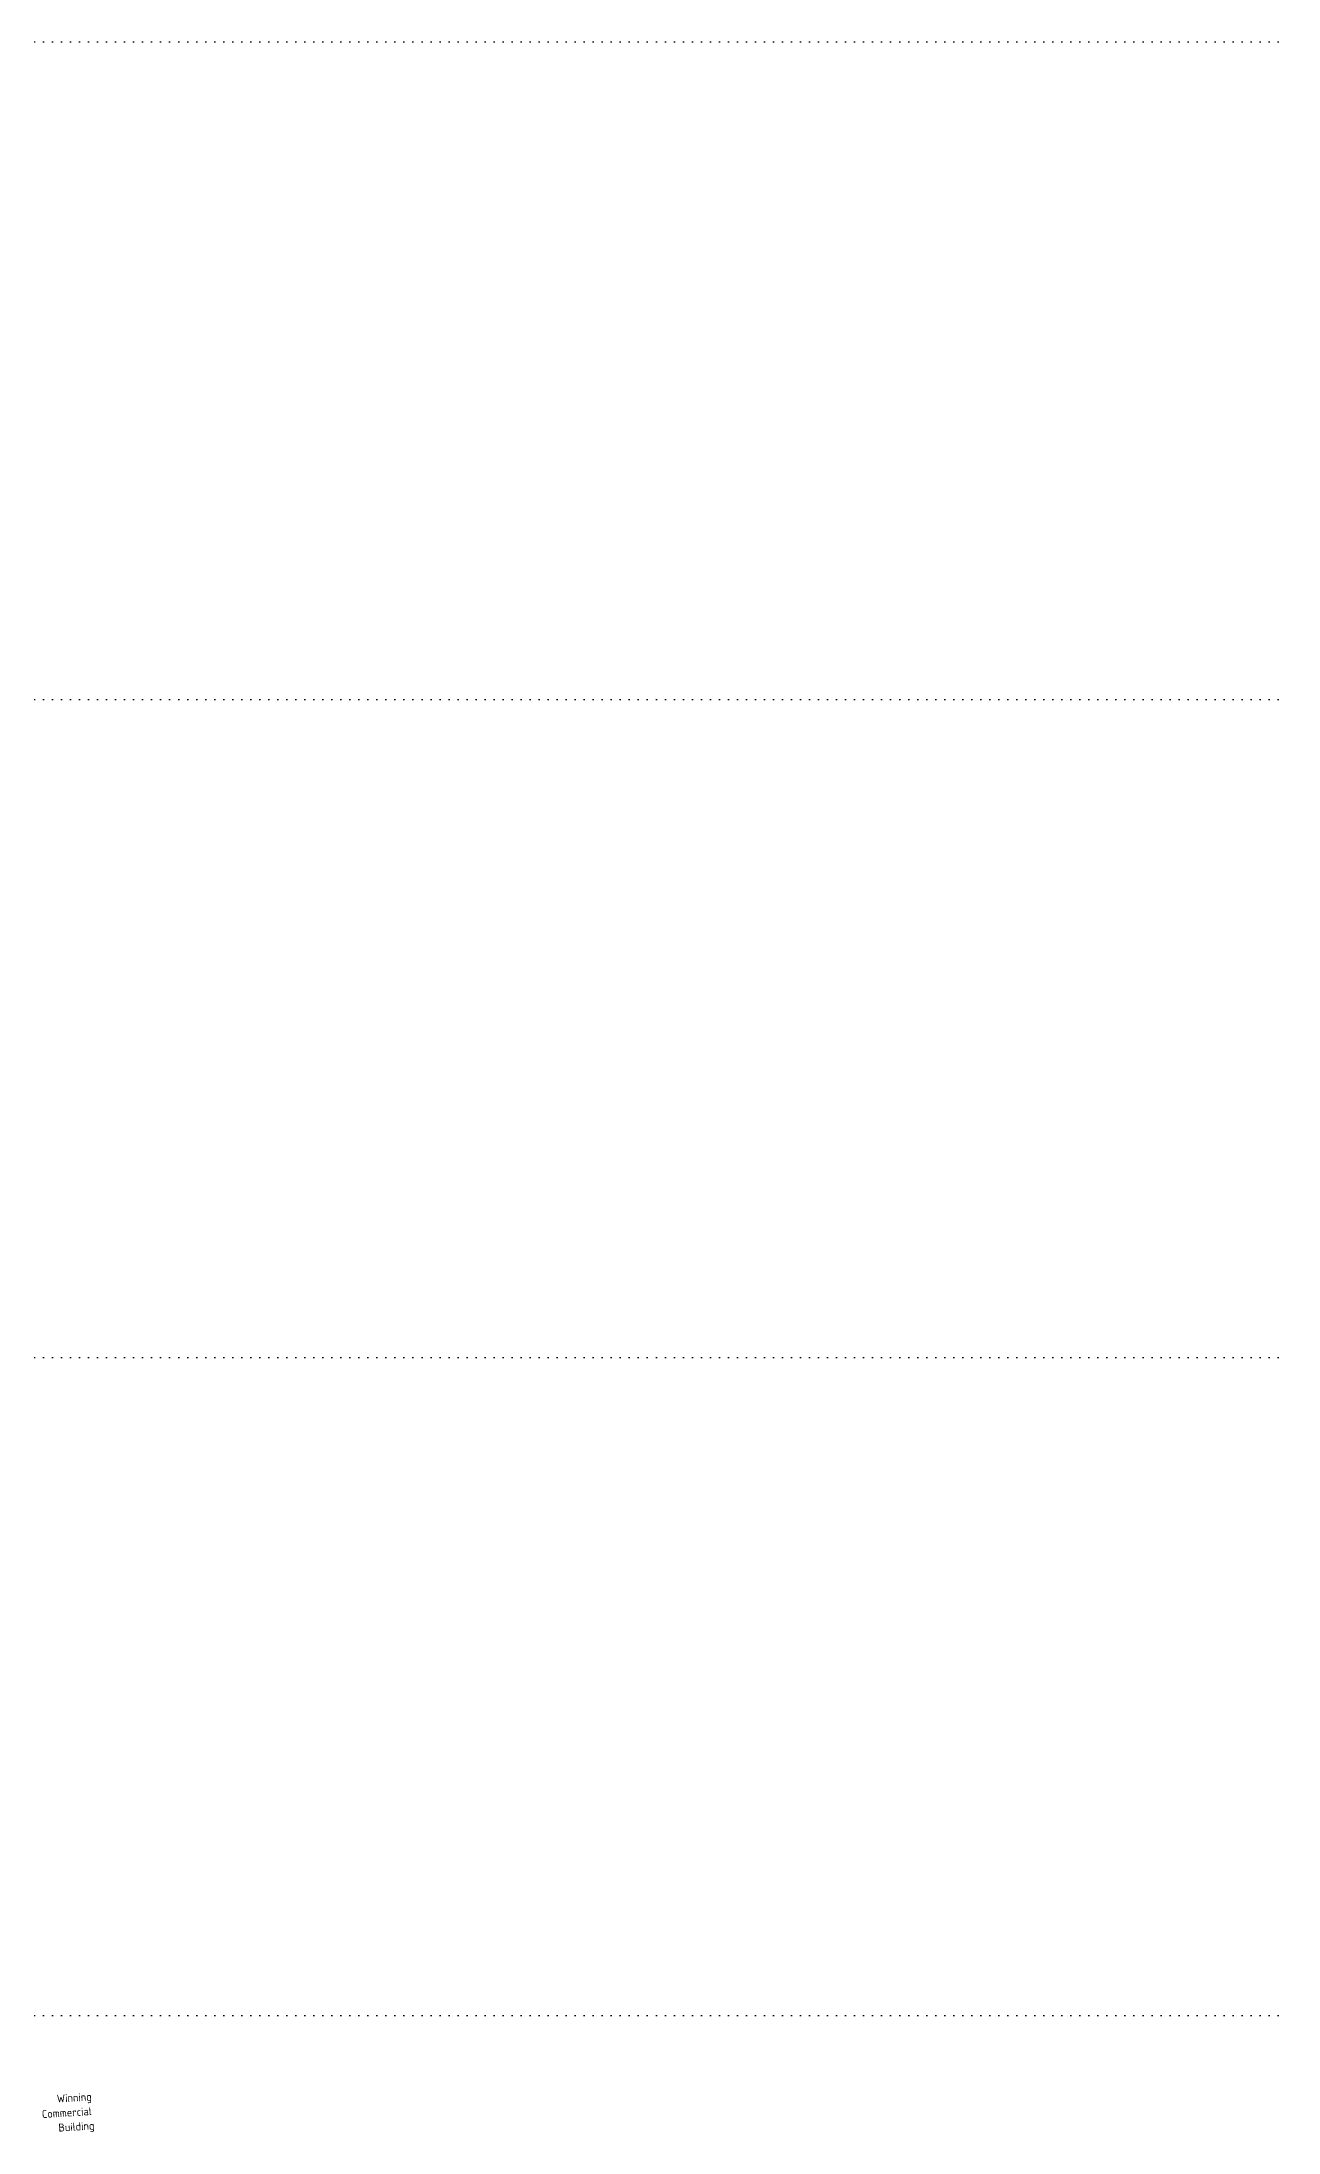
# Model space of a CAD drawing. Header units: millimetres. Extents: x 833750 to 836188, y 817400 to 818701.
# Drawn here: x 836000.1 to 836188.1, y 818182.2 to 818500 of the extents above; entities that cross this region are included whole.
import ezdxf

# ---------------------------------------------------------------- set-up
doc = ezdxf.new("R2010")
doc.units = ezdxf.units.MM
doc.linetypes.add('DOT', pattern=[6.35, 0, -6.35])
doc.layers.add('01-basemap', color=8, linetype='Continuous', lineweight=15)
doc.layers.add('01-Grid', color=7, linetype='DOT', lineweight=25)
doc.styles.add('HK_ENG_11', font='HK_ENG.ttf')

msp = doc.modelspace()

# ---------------------------------------------------------------- linework, layer by layer
at = {"layer": '01-Grid', "ltscale": 0.2}
for p, q in [((836188.05, 818500), (834807.51, 818500)), ((836188.05, 818400), (834807.51, 818400)), ((836188.05, 818300), (834807.51, 818300)), ((836188.05, 818200), (834807.51, 818200))]:
    msp.add_line(p, q, dxfattribs=at)

# ---------------------------------------------------------------- texts
at = {"layer": '01-basemap', "style": 'HK_ENG_11', "width": 1.1}
for s, p in [('Winning', (836002.42, 818186.73)), ('Commercial', (836000.15, 818184.38)), ('Building', (836002.67, 818182.32))]:
    msp.add_text(s, height=1.216, rotation=3.4581, dxfattribs=at).set_placement(p)

doc.saveas('drawing.dxf')
